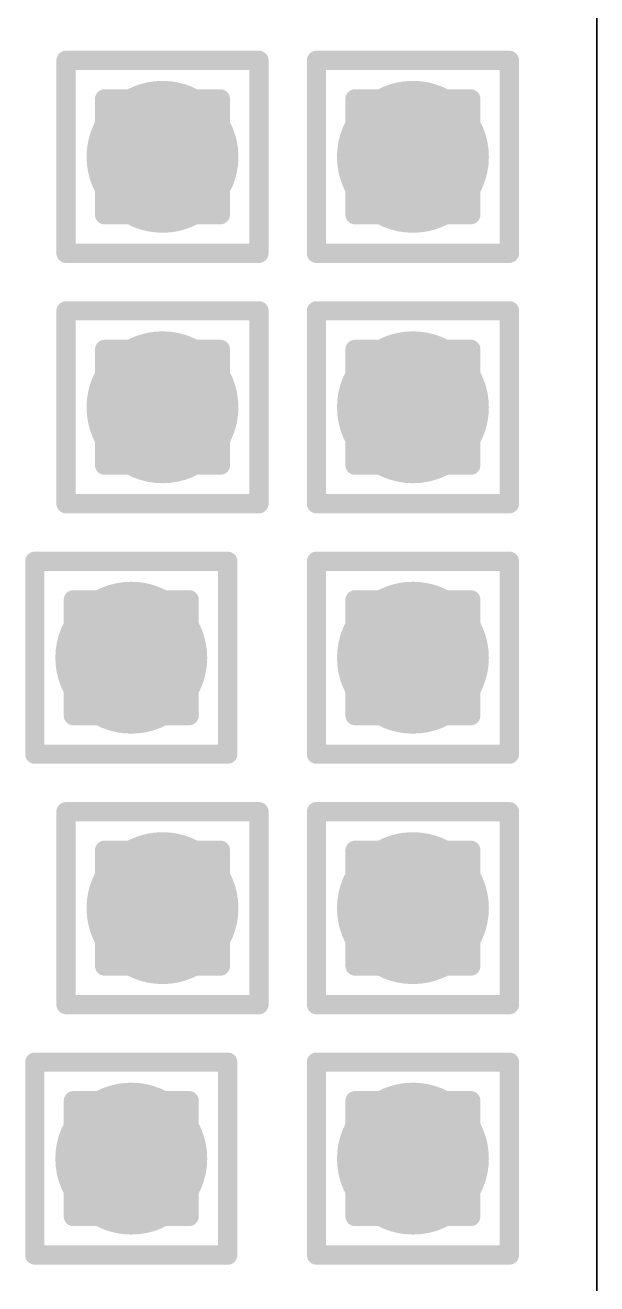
# Model space of a CAD drawing. Header units: inches. Extents: x -12 to 5357, y -8 to 5291.
# Drawn here: x 33.495 to 35, y 16.983 to 20.297 of the extents above; entities that cross this region are included whole.
import ezdxf

# ---------------------------------------------------------------- set-up
doc = ezdxf.new("R2010")
doc.units = ezdxf.units.IN
for name, color, linetype in [('Bottom Layer', 5, 'Continuous'), ('Drill Drawing', 1, 'Continuous'), ('Ground', 16, 'Continuous'), ('Multi-Layer', 9, 'Continuous'), ('Power', 76, 'Continuous'), ('Top Layer', 1, 'Continuous'), ('Via Holes', 16, 'Continuous')]:
    doc.layers.add(name, color=color, linetype=linetype)

msp = doc.modelspace()

# ---------------------------------------------------------------- hatches: boundary and pattern name
at = {"layer": 'Bottom Layer'}
h = msp.add_hatch(color=5, dxfattribs=at)
edge = h.paths.add_edge_path()
edge.add_arc((33.8562, 19.9507), 0.2, 0, 360)
h = msp.add_hatch(color=5, dxfattribs=at)
edge = h.paths.add_edge_path()
edge.add_arc((34.5158, 19.9507), 0.2, 0, 360)
h = msp.add_hatch(color=5, dxfattribs=at)
edge = h.paths.add_edge_path()
edge.add_arc((33.8562, 19.2911), 0.2, 0, 360)
h = msp.add_hatch(color=5, dxfattribs=at)
edge = h.paths.add_edge_path()
edge.add_arc((34.5158, 19.2911), 0.2, 0, 360)
h = msp.add_hatch(color=5, dxfattribs=at)
edge = h.paths.add_edge_path()
edge.add_arc((33.774, 18.6316), 0.2, 0, 360)
h = msp.add_hatch(color=5, dxfattribs=at)
edge = h.paths.add_edge_path()
edge.add_arc((34.5158, 18.6316), 0.2, 0, 360)
h = msp.add_hatch(color=5, dxfattribs=at)
edge = h.paths.add_edge_path()
edge.add_arc((33.8562, 17.9721), 0.2, 0, 360)
h = msp.add_hatch(color=5, dxfattribs=at)
edge = h.paths.add_edge_path()
edge.add_arc((34.5158, 17.9721), 0.2, 0, 360)
h = msp.add_hatch(color=5, dxfattribs=at)
edge = h.paths.add_edge_path()
edge.add_arc((33.774, 17.3125), 0.2, 0, 360)
h = msp.add_hatch(color=5, dxfattribs=at)
edge = h.paths.add_edge_path()
edge.add_arc((34.5158, 17.3125), 0.2, 0, 360)
at = {"layer": 'Ground'}
h = msp.add_hatch(color=16, dxfattribs=at)
edge = h.paths.add_edge_path()
edge.add_arc((33.8562, 19.9507), 0.2, 0, 360)
h = msp.add_hatch(color=16, dxfattribs=at)
edge = h.paths.add_edge_path()
edge.add_arc((34.5158, 19.9507), 0.2, 0, 360)
h = msp.add_hatch(color=16, dxfattribs=at)
edge = h.paths.add_edge_path()
edge.add_arc((33.8562, 19.2911), 0.2, 0, 360)
h = msp.add_hatch(color=16, dxfattribs=at)
edge = h.paths.add_edge_path()
edge.add_arc((34.5158, 19.2911), 0.2, 0, 360)
h = msp.add_hatch(color=16, dxfattribs=at)
edge = h.paths.add_edge_path()
edge.add_arc((33.774, 18.6316), 0.2, 0, 360)
h = msp.add_hatch(color=16, dxfattribs=at)
edge = h.paths.add_edge_path()
edge.add_arc((34.5158, 18.6316), 0.2, 0, 360)
h = msp.add_hatch(color=16, dxfattribs=at)
edge = h.paths.add_edge_path()
edge.add_arc((33.8562, 17.9721), 0.2, 0, 360)
h = msp.add_hatch(color=16, dxfattribs=at)
edge = h.paths.add_edge_path()
edge.add_arc((34.5158, 17.9721), 0.2, 0, 360)
h = msp.add_hatch(color=16, dxfattribs=at)
edge = h.paths.add_edge_path()
edge.add_arc((33.774, 17.3125), 0.2, 0, 360)
h = msp.add_hatch(color=16, dxfattribs=at)
edge = h.paths.add_edge_path()
edge.add_arc((34.5158, 17.3125), 0.2, 0, 360)
at = {"layer": 'Power'}
h = msp.add_hatch(color=76, dxfattribs=at)
edge = h.paths.add_edge_path()
edge.add_arc((33.8562, 19.9507), 0.2, 0, 360)
h = msp.add_hatch(color=76, dxfattribs=at)
edge = h.paths.add_edge_path()
edge.add_arc((34.5158, 19.9507), 0.2, 0, 360)
h = msp.add_hatch(color=76, dxfattribs=at)
edge = h.paths.add_edge_path()
edge.add_arc((33.8562, 19.2911), 0.2, 0, 360)
h = msp.add_hatch(color=76, dxfattribs=at)
edge = h.paths.add_edge_path()
edge.add_arc((34.5158, 19.2911), 0.2, 0, 360)
h = msp.add_hatch(color=76, dxfattribs=at)
edge = h.paths.add_edge_path()
edge.add_arc((33.774, 18.6316), 0.2, 0, 360)
h = msp.add_hatch(color=76, dxfattribs=at)
edge = h.paths.add_edge_path()
edge.add_arc((34.5158, 18.6316), 0.2, 0, 360)
h = msp.add_hatch(color=76, dxfattribs=at)
edge = h.paths.add_edge_path()
edge.add_arc((33.8562, 17.9721), 0.2, 0, 360)
h = msp.add_hatch(color=76, dxfattribs=at)
edge = h.paths.add_edge_path()
edge.add_arc((34.5158, 17.9721), 0.2, 0, 360)
h = msp.add_hatch(color=76, dxfattribs=at)
edge = h.paths.add_edge_path()
edge.add_arc((33.774, 17.3125), 0.2, 0, 360)
h = msp.add_hatch(color=76, dxfattribs=at)
edge = h.paths.add_edge_path()
edge.add_arc((34.5158, 17.3125), 0.2, 0, 360)
at = {"layer": 'Top Layer'}
h = msp.add_hatch(color=1, dxfattribs=at)
edge = h.paths.add_edge_path()
edge.add_arc((33.8562, 19.9507), 0.2, 0, 360)
h = msp.add_hatch(color=1, dxfattribs=at)
edge = h.paths.add_edge_path()
edge.add_arc((34.5158, 19.9507), 0.2, 0, 360)
h = msp.add_hatch(color=1, dxfattribs=at)
edge = h.paths.add_edge_path()
edge.add_arc((33.8562, 19.2911), 0.2, 0, 360)
h = msp.add_hatch(color=1, dxfattribs=at)
edge = h.paths.add_edge_path()
edge.add_arc((34.5158, 19.2911), 0.2, 0, 360)
h = msp.add_hatch(color=1, dxfattribs=at)
edge = h.paths.add_edge_path()
edge.add_arc((33.774, 18.6316), 0.2, 0, 360)
h = msp.add_hatch(color=1, dxfattribs=at)
edge = h.paths.add_edge_path()
edge.add_arc((34.5158, 18.6316), 0.2, 0, 360)
h = msp.add_hatch(color=1, dxfattribs=at)
edge = h.paths.add_edge_path()
edge.add_arc((33.8562, 17.9721), 0.2, 0, 360)
h = msp.add_hatch(color=1, dxfattribs=at)
edge = h.paths.add_edge_path()
edge.add_arc((34.5158, 17.9721), 0.2, 0, 360)
h = msp.add_hatch(color=1, dxfattribs=at)
edge = h.paths.add_edge_path()
edge.add_arc((33.774, 17.3125), 0.2, 0, 360)
h = msp.add_hatch(color=1, dxfattribs=at)
edge = h.paths.add_edge_path()
edge.add_arc((34.5158, 17.3125), 0.2, 0, 360)
at = {"layer": 'Via Holes'}
h = msp.add_hatch(color=7, dxfattribs=at)
edge = h.paths.add_edge_path()
edge.add_arc((33.8562, 19.9507), 0.1, 0, 360)
h = msp.add_hatch(color=7, dxfattribs=at)
edge = h.paths.add_edge_path()
edge.add_arc((34.5158, 19.9507), 0.1, 0, 360)
h = msp.add_hatch(color=7, dxfattribs=at)
edge = h.paths.add_edge_path()
edge.add_arc((33.8562, 19.2911), 0.1, 0, 360)
h = msp.add_hatch(color=7, dxfattribs=at)
edge = h.paths.add_edge_path()
edge.add_arc((34.5158, 19.2911), 0.1, 0, 360)
h = msp.add_hatch(color=7, dxfattribs=at)
edge = h.paths.add_edge_path()
edge.add_arc((33.774, 18.6316), 0.1, 0, 360)
h = msp.add_hatch(color=7, dxfattribs=at)
edge = h.paths.add_edge_path()
edge.add_arc((34.5158, 18.6316), 0.1, 0, 360)
h = msp.add_hatch(color=7, dxfattribs=at)
edge = h.paths.add_edge_path()
edge.add_arc((33.8562, 17.9721), 0.1, 0, 360)
h = msp.add_hatch(color=7, dxfattribs=at)
edge = h.paths.add_edge_path()
edge.add_arc((34.5158, 17.9721), 0.1, 0, 360)
h = msp.add_hatch(color=7, dxfattribs=at)
edge = h.paths.add_edge_path()
edge.add_arc((33.774, 17.3125), 0.1, 0, 360)
h = msp.add_hatch(color=7, dxfattribs=at)
edge = h.paths.add_edge_path()
edge.add_arc((34.5158, 17.3125), 0.1, 0, 360)

# ---------------------------------------------------------------- linework, layer by layer
at = {"layer": 'Bottom Layer'}
msp.add_line((35.0001, 23.3565), (35.0001, 13.8565), dxfattribs=at)
at = {"layer": 'Drill Drawing'}
for points in [[(33.6022, 20.2047, 0.0508, 0.0508, 0), (34.1102, 20.2047, 0.0508, 0.0508, 0)], [(33.6022, 19.6967, 0.0508, 0.0508, 0), (33.6022, 20.2047, 0.0508, 0.0508, 0)], [(34.1102, 19.6967, 0.0508, 0.0508, 0), (34.1102, 20.2047, 0.0508, 0.0508, 0)], [(34.2618, 20.2047, 0.0508, 0.0508, 0), (34.7698, 20.2047, 0.0508, 0.0508, 0)], [(34.2618, 19.6967, 0.0508, 0.0508, 0), (34.2618, 20.2047, 0.0508, 0.0508, 0)], [(34.7698, 19.6967, 0.0508, 0.0508, 0), (34.7698, 20.2047, 0.0508, 0.0508, 0)], [(33.7038, 20.1031, 0.0508, 0.0508, 0), (34.0086, 20.1031, 0.0508, 0.0508, 0)], [(33.7038, 19.7983, 0.0508, 0.0508, 0), (33.7038, 20.1031, 0.0508, 0.0508, 0)], [(34.0086, 19.7983, 0.0508, 0.0508, 0), (34.0086, 20.1031, 0.0508, 0.0508, 0)], [(34.3634, 20.1031, 0.0508, 0.0508, 0), (34.6682, 20.1031, 0.0508, 0.0508, 0)], [(34.3634, 19.7983, 0.0508, 0.0508, 0), (34.3634, 20.1031, 0.0508, 0.0508, 0)], [(34.6682, 19.7983, 0.0508, 0.0508, 0), (34.6682, 20.1031, 0.0508, 0.0508, 0)], [(33.7038, 19.7983, 0.0508, 0.0508, 0), (34.0086, 19.7983, 0.0508, 0.0508, 0)], [(34.3634, 19.7983, 0.0508, 0.0508, 0), (34.6682, 19.7983, 0.0508, 0.0508, 0)], [(33.6022, 19.6967, 0.0508, 0.0508, 0), (34.1102, 19.6967, 0.0508, 0.0508, 0)], [(34.2618, 19.6967, 0.0508, 0.0508, 0), (34.7698, 19.6967, 0.0508, 0.0508, 0)], [(33.6022, 19.5451, 0.0508, 0.0508, 0), (34.1102, 19.5451, 0.0508, 0.0508, 0)], [(33.6022, 19.0371, 0.0508, 0.0508, 0), (33.6022, 19.5451, 0.0508, 0.0508, 0)], [(34.1102, 19.0371, 0.0508, 0.0508, 0), (34.1102, 19.5451, 0.0508, 0.0508, 0)], [(34.2618, 19.5451, 0.0508, 0.0508, 0), (34.7698, 19.5451, 0.0508, 0.0508, 0)], [(34.2618, 19.0371, 0.0508, 0.0508, 0), (34.2618, 19.5451, 0.0508, 0.0508, 0)], [(34.7698, 19.0371, 0.0508, 0.0508, 0), (34.7698, 19.5451, 0.0508, 0.0508, 0)], [(33.7038, 19.4435, 0.0508, 0.0508, 0), (34.0086, 19.4435, 0.0508, 0.0508, 0)], [(33.7038, 19.1387, 0.0508, 0.0508, 0), (33.7038, 19.4435, 0.0508, 0.0508, 0)], [(34.0086, 19.1387, 0.0508, 0.0508, 0), (34.0086, 19.4435, 0.0508, 0.0508, 0)], [(34.3634, 19.4435, 0.0508, 0.0508, 0), (34.6682, 19.4435, 0.0508, 0.0508, 0)], [(34.3634, 19.1387, 0.0508, 0.0508, 0), (34.3634, 19.4435, 0.0508, 0.0508, 0)], [(34.6682, 19.1387, 0.0508, 0.0508, 0), (34.6682, 19.4435, 0.0508, 0.0508, 0)], [(33.7038, 19.1387, 0.0508, 0.0508, 0), (34.0086, 19.1387, 0.0508, 0.0508, 0)], [(34.3634, 19.1387, 0.0508, 0.0508, 0), (34.6682, 19.1387, 0.0508, 0.0508, 0)], [(33.6022, 19.0371, 0.0508, 0.0508, 0), (34.1102, 19.0371, 0.0508, 0.0508, 0)], [(34.2618, 19.0371, 0.0508, 0.0508, 0), (34.7698, 19.0371, 0.0508, 0.0508, 0)], [(33.52, 18.8856, 0.0508, 0.0508, 0), (34.028, 18.8856, 0.0508, 0.0508, 0)], [(33.52, 18.3776, 0.0508, 0.0508, 0), (33.52, 18.8856, 0.0508, 0.0508, 0)], [(34.028, 18.3776, 0.0508, 0.0508, 0), (34.028, 18.8856, 0.0508, 0.0508, 0)], [(34.2618, 18.8856, 0.0508, 0.0508, 0), (34.7698, 18.8856, 0.0508, 0.0508, 0)], [(34.2618, 18.3776, 0.0508, 0.0508, 0), (34.2618, 18.8856, 0.0508, 0.0508, 0)], [(34.7698, 18.3776, 0.0508, 0.0508, 0), (34.7698, 18.8856, 0.0508, 0.0508, 0)], [(33.6216, 18.784, 0.0508, 0.0508, 0), (33.9264, 18.784, 0.0508, 0.0508, 0)], [(33.6216, 18.4792, 0.0508, 0.0508, 0), (33.6216, 18.784, 0.0508, 0.0508, 0)], [(33.9264, 18.4792, 0.0508, 0.0508, 0), (33.9264, 18.784, 0.0508, 0.0508, 0)], [(34.3634, 18.784, 0.0508, 0.0508, 0), (34.6682, 18.784, 0.0508, 0.0508, 0)], [(34.3634, 18.4792, 0.0508, 0.0508, 0), (34.3634, 18.784, 0.0508, 0.0508, 0)], [(34.6682, 18.4792, 0.0508, 0.0508, 0), (34.6682, 18.784, 0.0508, 0.0508, 0)], [(33.6216, 18.4792, 0.0508, 0.0508, 0), (33.9264, 18.4792, 0.0508, 0.0508, 0)], [(34.3634, 18.4792, 0.0508, 0.0508, 0), (34.6682, 18.4792, 0.0508, 0.0508, 0)], [(33.52, 18.3776, 0.0508, 0.0508, 0), (34.028, 18.3776, 0.0508, 0.0508, 0)], [(34.2618, 18.3776, 0.0508, 0.0508, 0), (34.7698, 18.3776, 0.0508, 0.0508, 0)], [(33.6022, 18.2261, 0.0508, 0.0508, 0), (34.1102, 18.2261, 0.0508, 0.0508, 0)], [(33.6022, 17.7181, 0.0508, 0.0508, 0), (33.6022, 18.2261, 0.0508, 0.0508, 0)], [(34.1102, 17.7181, 0.0508, 0.0508, 0), (34.1102, 18.2261, 0.0508, 0.0508, 0)], [(34.2618, 18.2261, 0.0508, 0.0508, 0), (34.7698, 18.2261, 0.0508, 0.0508, 0)], [(34.2618, 17.7181, 0.0508, 0.0508, 0), (34.2618, 18.2261, 0.0508, 0.0508, 0)], [(34.7698, 17.7181, 0.0508, 0.0508, 0), (34.7698, 18.2261, 0.0508, 0.0508, 0)], [(33.7038, 18.1245, 0.0508, 0.0508, 0), (34.0086, 18.1245, 0.0508, 0.0508, 0)], [(33.7038, 17.8197, 0.0508, 0.0508, 0), (33.7038, 18.1245, 0.0508, 0.0508, 0)], [(34.0086, 17.8197, 0.0508, 0.0508, 0), (34.0086, 18.1245, 0.0508, 0.0508, 0)], [(34.3634, 18.1245, 0.0508, 0.0508, 0), (34.6682, 18.1245, 0.0508, 0.0508, 0)], [(34.3634, 17.8197, 0.0508, 0.0508, 0), (34.3634, 18.1245, 0.0508, 0.0508, 0)], [(34.6682, 17.8197, 0.0508, 0.0508, 0), (34.6682, 18.1245, 0.0508, 0.0508, 0)], [(33.7038, 17.8197, 0.0508, 0.0508, 0), (34.0086, 17.8197, 0.0508, 0.0508, 0)], [(34.3634, 17.8197, 0.0508, 0.0508, 0), (34.6682, 17.8197, 0.0508, 0.0508, 0)], [(33.6022, 17.7181, 0.0508, 0.0508, 0), (34.1102, 17.7181, 0.0508, 0.0508, 0)], [(34.2618, 17.7181, 0.0508, 0.0508, 0), (34.7698, 17.7181, 0.0508, 0.0508, 0)], [(33.52, 17.5665, 0.0508, 0.0508, 0), (34.028, 17.5665, 0.0508, 0.0508, 0)], [(33.52, 17.0585, 0.0508, 0.0508, 0), (33.52, 17.5665, 0.0508, 0.0508, 0)], [(34.028, 17.0585, 0.0508, 0.0508, 0), (34.028, 17.5665, 0.0508, 0.0508, 0)], [(34.2618, 17.5665, 0.0508, 0.0508, 0), (34.7698, 17.5665, 0.0508, 0.0508, 0)], [(34.2618, 17.0585, 0.0508, 0.0508, 0), (34.2618, 17.5665, 0.0508, 0.0508, 0)], [(34.7698, 17.0585, 0.0508, 0.0508, 0), (34.7698, 17.5665, 0.0508, 0.0508, 0)], [(33.6216, 17.4649, 0.0508, 0.0508, 0), (33.9264, 17.4649, 0.0508, 0.0508, 0)], [(33.6216, 17.1601, 0.0508, 0.0508, 0), (33.6216, 17.4649, 0.0508, 0.0508, 0)], [(33.9264, 17.1601, 0.0508, 0.0508, 0), (33.9264, 17.4649, 0.0508, 0.0508, 0)], [(34.3634, 17.4649, 0.0508, 0.0508, 0), (34.6682, 17.4649, 0.0508, 0.0508, 0)], [(34.3634, 17.1601, 0.0508, 0.0508, 0), (34.3634, 17.4649, 0.0508, 0.0508, 0)], [(34.6682, 17.1601, 0.0508, 0.0508, 0), (34.6682, 17.4649, 0.0508, 0.0508, 0)], [(33.6216, 17.1601, 0.0508, 0.0508, 0), (33.9264, 17.1601, 0.0508, 0.0508, 0)], [(34.3634, 17.1601, 0.0508, 0.0508, 0), (34.6682, 17.1601, 0.0508, 0.0508, 0)], [(33.52, 17.0585, 0.0508, 0.0508, 0), (34.028, 17.0585, 0.0508, 0.0508, 0)], [(34.2618, 17.0585, 0.0508, 0.0508, 0), (34.7698, 17.0585, 0.0508, 0.0508, 0)]]:
    msp.add_lwpolyline(points, format="xyseb", dxfattribs=at)
for points in [[(33.5895, 20.2047, 0.0254, 0.0254, 1), (33.6149, 20.2047, 0.0254, 0.0254, 1)], [(33.5895, 20.2047, 0.0254, 0.0254, 1), (33.6149, 20.2047, 0.0254, 0.0254, 1)], [(34.0975, 20.2047, 0.0254, 0.0254, 1), (34.1229, 20.2047, 0.0254, 0.0254, 1)], [(34.0975, 20.2047, 0.0254, 0.0254, 1), (34.1229, 20.2047, 0.0254, 0.0254, 1)], [(34.2491, 20.2047, 0.0254, 0.0254, 1), (34.2745, 20.2047, 0.0254, 0.0254, 1)], [(34.2491, 20.2047, 0.0254, 0.0254, 1), (34.2745, 20.2047, 0.0254, 0.0254, 1)], [(34.7571, 20.2047, 0.0254, 0.0254, 1), (34.7825, 20.2047, 0.0254, 0.0254, 1)], [(34.7571, 20.2047, 0.0254, 0.0254, 1), (34.7825, 20.2047, 0.0254, 0.0254, 1)], [(33.6911, 20.1031, 0.0254, 0.0254, 1), (33.7165, 20.1031, 0.0254, 0.0254, 1)], [(33.6911, 20.1031, 0.0254, 0.0254, 1), (33.7165, 20.1031, 0.0254, 0.0254, 1)], [(33.9959, 20.1031, 0.0254, 0.0254, 1), (34.0213, 20.1031, 0.0254, 0.0254, 1)], [(33.9959, 20.1031, 0.0254, 0.0254, 1), (34.0213, 20.1031, 0.0254, 0.0254, 1)], [(34.3507, 20.1031, 0.0254, 0.0254, 1), (34.3761, 20.1031, 0.0254, 0.0254, 1)], [(34.3507, 20.1031, 0.0254, 0.0254, 1), (34.3761, 20.1031, 0.0254, 0.0254, 1)], [(34.6555, 20.1031, 0.0254, 0.0254, 1), (34.6809, 20.1031, 0.0254, 0.0254, 1)], [(34.6555, 20.1031, 0.0254, 0.0254, 1), (34.6809, 20.1031, 0.0254, 0.0254, 1)], [(33.6911, 19.7983, 0.0254, 0.0254, 1), (33.7165, 19.7983, 0.0254, 0.0254, 1)], [(33.6911, 19.7983, 0.0254, 0.0254, 1), (33.7165, 19.7983, 0.0254, 0.0254, 1)], [(33.9959, 19.7983, 0.0254, 0.0254, 1), (34.0213, 19.7983, 0.0254, 0.0254, 1)], [(33.9959, 19.7983, 0.0254, 0.0254, 1), (34.0213, 19.7983, 0.0254, 0.0254, 1)], [(34.3507, 19.7983, 0.0254, 0.0254, 1), (34.3761, 19.7983, 0.0254, 0.0254, 1)], [(34.3507, 19.7983, 0.0254, 0.0254, 1), (34.3761, 19.7983, 0.0254, 0.0254, 1)], [(34.6555, 19.7983, 0.0254, 0.0254, 1), (34.6809, 19.7983, 0.0254, 0.0254, 1)], [(34.6555, 19.7983, 0.0254, 0.0254, 1), (34.6809, 19.7983, 0.0254, 0.0254, 1)], [(33.5895, 19.6967, 0.0254, 0.0254, 1), (33.6149, 19.6967, 0.0254, 0.0254, 1)], [(33.5895, 19.6967, 0.0254, 0.0254, 1), (33.6149, 19.6967, 0.0254, 0.0254, 1)], [(34.0975, 19.6967, 0.0254, 0.0254, 1), (34.1229, 19.6967, 0.0254, 0.0254, 1)], [(34.0975, 19.6967, 0.0254, 0.0254, 1), (34.1229, 19.6967, 0.0254, 0.0254, 1)], [(34.2491, 19.6967, 0.0254, 0.0254, 1), (34.2745, 19.6967, 0.0254, 0.0254, 1)], [(34.2491, 19.6967, 0.0254, 0.0254, 1), (34.2745, 19.6967, 0.0254, 0.0254, 1)], [(34.7571, 19.6967, 0.0254, 0.0254, 1), (34.7825, 19.6967, 0.0254, 0.0254, 1)], [(34.7571, 19.6967, 0.0254, 0.0254, 1), (34.7825, 19.6967, 0.0254, 0.0254, 1)], [(33.5895, 19.5451, 0.0254, 0.0254, 1), (33.6149, 19.5451, 0.0254, 0.0254, 1)], [(33.5895, 19.5451, 0.0254, 0.0254, 1), (33.6149, 19.5451, 0.0254, 0.0254, 1)], [(34.0975, 19.5451, 0.0254, 0.0254, 1), (34.1229, 19.5451, 0.0254, 0.0254, 1)], [(34.0975, 19.5451, 0.0254, 0.0254, 1), (34.1229, 19.5451, 0.0254, 0.0254, 1)], [(34.2491, 19.5451, 0.0254, 0.0254, 1), (34.2745, 19.5451, 0.0254, 0.0254, 1)], [(34.2491, 19.5451, 0.0254, 0.0254, 1), (34.2745, 19.5451, 0.0254, 0.0254, 1)], [(34.7571, 19.5451, 0.0254, 0.0254, 1), (34.7825, 19.5451, 0.0254, 0.0254, 1)], [(34.7571, 19.5451, 0.0254, 0.0254, 1), (34.7825, 19.5451, 0.0254, 0.0254, 1)], [(33.6911, 19.4435, 0.0254, 0.0254, 1), (33.7165, 19.4435, 0.0254, 0.0254, 1)], [(33.6911, 19.4435, 0.0254, 0.0254, 1), (33.7165, 19.4435, 0.0254, 0.0254, 1)], [(33.9959, 19.4435, 0.0254, 0.0254, 1), (34.0213, 19.4435, 0.0254, 0.0254, 1)], [(33.9959, 19.4435, 0.0254, 0.0254, 1), (34.0213, 19.4435, 0.0254, 0.0254, 1)], [(34.3507, 19.4435, 0.0254, 0.0254, 1), (34.3761, 19.4435, 0.0254, 0.0254, 1)], [(34.3507, 19.4435, 0.0254, 0.0254, 1), (34.3761, 19.4435, 0.0254, 0.0254, 1)], [(34.6555, 19.4435, 0.0254, 0.0254, 1), (34.6809, 19.4435, 0.0254, 0.0254, 1)], [(34.6555, 19.4435, 0.0254, 0.0254, 1), (34.6809, 19.4435, 0.0254, 0.0254, 1)], [(33.6911, 19.1387, 0.0254, 0.0254, 1), (33.7165, 19.1387, 0.0254, 0.0254, 1)], [(33.6911, 19.1387, 0.0254, 0.0254, 1), (33.7165, 19.1387, 0.0254, 0.0254, 1)], [(33.9959, 19.1387, 0.0254, 0.0254, 1), (34.0213, 19.1387, 0.0254, 0.0254, 1)], [(33.9959, 19.1387, 0.0254, 0.0254, 1), (34.0213, 19.1387, 0.0254, 0.0254, 1)], [(34.3507, 19.1387, 0.0254, 0.0254, 1), (34.3761, 19.1387, 0.0254, 0.0254, 1)], [(34.3507, 19.1387, 0.0254, 0.0254, 1), (34.3761, 19.1387, 0.0254, 0.0254, 1)], [(34.6555, 19.1387, 0.0254, 0.0254, 1), (34.6809, 19.1387, 0.0254, 0.0254, 1)], [(34.6555, 19.1387, 0.0254, 0.0254, 1), (34.6809, 19.1387, 0.0254, 0.0254, 1)], [(33.5895, 19.0371, 0.0254, 0.0254, 1), (33.6149, 19.0371, 0.0254, 0.0254, 1)], [(33.5895, 19.0371, 0.0254, 0.0254, 1), (33.6149, 19.0371, 0.0254, 0.0254, 1)], [(34.0975, 19.0371, 0.0254, 0.0254, 1), (34.1229, 19.0371, 0.0254, 0.0254, 1)], [(34.0975, 19.0371, 0.0254, 0.0254, 1), (34.1229, 19.0371, 0.0254, 0.0254, 1)], [(34.2491, 19.0371, 0.0254, 0.0254, 1), (34.2745, 19.0371, 0.0254, 0.0254, 1)], [(34.2491, 19.0371, 0.0254, 0.0254, 1), (34.2745, 19.0371, 0.0254, 0.0254, 1)], [(34.7571, 19.0371, 0.0254, 0.0254, 1), (34.7825, 19.0371, 0.0254, 0.0254, 1)], [(34.7571, 19.0371, 0.0254, 0.0254, 1), (34.7825, 19.0371, 0.0254, 0.0254, 1)], [(33.5073, 18.8856, 0.0254, 0.0254, 1), (33.5327, 18.8856, 0.0254, 0.0254, 1)], [(33.5073, 18.8856, 0.0254, 0.0254, 1), (33.5327, 18.8856, 0.0254, 0.0254, 1)], [(34.0153, 18.8856, 0.0254, 0.0254, 1), (34.0407, 18.8856, 0.0254, 0.0254, 1)], [(34.0153, 18.8856, 0.0254, 0.0254, 1), (34.0407, 18.8856, 0.0254, 0.0254, 1)], [(34.2491, 18.8856, 0.0254, 0.0254, 1), (34.2745, 18.8856, 0.0254, 0.0254, 1)], [(34.2491, 18.8856, 0.0254, 0.0254, 1), (34.2745, 18.8856, 0.0254, 0.0254, 1)], [(34.7571, 18.8856, 0.0254, 0.0254, 1), (34.7825, 18.8856, 0.0254, 0.0254, 1)], [(34.7571, 18.8856, 0.0254, 0.0254, 1), (34.7825, 18.8856, 0.0254, 0.0254, 1)], [(33.6089, 18.784, 0.0254, 0.0254, 1), (33.6343, 18.784, 0.0254, 0.0254, 1)], [(33.6089, 18.784, 0.0254, 0.0254, 1), (33.6343, 18.784, 0.0254, 0.0254, 1)], [(33.9137, 18.784, 0.0254, 0.0254, 1), (33.9391, 18.784, 0.0254, 0.0254, 1)], [(33.9137, 18.784, 0.0254, 0.0254, 1), (33.9391, 18.784, 0.0254, 0.0254, 1)], [(34.3507, 18.784, 0.0254, 0.0254, 1), (34.3761, 18.784, 0.0254, 0.0254, 1)], [(34.3507, 18.784, 0.0254, 0.0254, 1), (34.3761, 18.784, 0.0254, 0.0254, 1)], [(34.6555, 18.784, 0.0254, 0.0254, 1), (34.6809, 18.784, 0.0254, 0.0254, 1)], [(34.6555, 18.784, 0.0254, 0.0254, 1), (34.6809, 18.784, 0.0254, 0.0254, 1)], [(33.6089, 18.4792, 0.0254, 0.0254, 1), (33.6343, 18.4792, 0.0254, 0.0254, 1)], [(33.6089, 18.4792, 0.0254, 0.0254, 1), (33.6343, 18.4792, 0.0254, 0.0254, 1)], [(33.9137, 18.4792, 0.0254, 0.0254, 1), (33.9391, 18.4792, 0.0254, 0.0254, 1)], [(33.9137, 18.4792, 0.0254, 0.0254, 1), (33.9391, 18.4792, 0.0254, 0.0254, 1)], [(34.3507, 18.4792, 0.0254, 0.0254, 1), (34.3761, 18.4792, 0.0254, 0.0254, 1)], [(34.3507, 18.4792, 0.0254, 0.0254, 1), (34.3761, 18.4792, 0.0254, 0.0254, 1)], [(34.6555, 18.4792, 0.0254, 0.0254, 1), (34.6809, 18.4792, 0.0254, 0.0254, 1)], [(34.6555, 18.4792, 0.0254, 0.0254, 1), (34.6809, 18.4792, 0.0254, 0.0254, 1)], [(33.5073, 18.3776, 0.0254, 0.0254, 1), (33.5327, 18.3776, 0.0254, 0.0254, 1)], [(33.5073, 18.3776, 0.0254, 0.0254, 1), (33.5327, 18.3776, 0.0254, 0.0254, 1)], [(34.0153, 18.3776, 0.0254, 0.0254, 1), (34.0407, 18.3776, 0.0254, 0.0254, 1)], [(34.0153, 18.3776, 0.0254, 0.0254, 1), (34.0407, 18.3776, 0.0254, 0.0254, 1)], [(34.2491, 18.3776, 0.0254, 0.0254, 1), (34.2745, 18.3776, 0.0254, 0.0254, 1)], [(34.2491, 18.3776, 0.0254, 0.0254, 1), (34.2745, 18.3776, 0.0254, 0.0254, 1)], [(34.7571, 18.3776, 0.0254, 0.0254, 1), (34.7825, 18.3776, 0.0254, 0.0254, 1)], [(34.7571, 18.3776, 0.0254, 0.0254, 1), (34.7825, 18.3776, 0.0254, 0.0254, 1)], [(33.5895, 18.2261, 0.0254, 0.0254, 1), (33.6149, 18.2261, 0.0254, 0.0254, 1)], [(33.5895, 18.2261, 0.0254, 0.0254, 1), (33.6149, 18.2261, 0.0254, 0.0254, 1)], [(34.0975, 18.2261, 0.0254, 0.0254, 1), (34.1229, 18.2261, 0.0254, 0.0254, 1)], [(34.0975, 18.2261, 0.0254, 0.0254, 1), (34.1229, 18.2261, 0.0254, 0.0254, 1)], [(34.2491, 18.2261, 0.0254, 0.0254, 1), (34.2745, 18.2261, 0.0254, 0.0254, 1)], [(34.2491, 18.2261, 0.0254, 0.0254, 1), (34.2745, 18.2261, 0.0254, 0.0254, 1)], [(34.7571, 18.2261, 0.0254, 0.0254, 1), (34.7825, 18.2261, 0.0254, 0.0254, 1)], [(34.7571, 18.2261, 0.0254, 0.0254, 1), (34.7825, 18.2261, 0.0254, 0.0254, 1)], [(33.6911, 18.1245, 0.0254, 0.0254, 1), (33.7165, 18.1245, 0.0254, 0.0254, 1)], [(33.6911, 18.1245, 0.0254, 0.0254, 1), (33.7165, 18.1245, 0.0254, 0.0254, 1)], [(33.9959, 18.1245, 0.0254, 0.0254, 1), (34.0213, 18.1245, 0.0254, 0.0254, 1)], [(33.9959, 18.1245, 0.0254, 0.0254, 1), (34.0213, 18.1245, 0.0254, 0.0254, 1)], [(34.3507, 18.1245, 0.0254, 0.0254, 1), (34.3761, 18.1245, 0.0254, 0.0254, 1)], [(34.3507, 18.1245, 0.0254, 0.0254, 1), (34.3761, 18.1245, 0.0254, 0.0254, 1)], [(34.6555, 18.1245, 0.0254, 0.0254, 1), (34.6809, 18.1245, 0.0254, 0.0254, 1)], [(34.6555, 18.1245, 0.0254, 0.0254, 1), (34.6809, 18.1245, 0.0254, 0.0254, 1)], [(33.6911, 17.8197, 0.0254, 0.0254, 1), (33.7165, 17.8197, 0.0254, 0.0254, 1)], [(33.6911, 17.8197, 0.0254, 0.0254, 1), (33.7165, 17.8197, 0.0254, 0.0254, 1)], [(33.9959, 17.8197, 0.0254, 0.0254, 1), (34.0213, 17.8197, 0.0254, 0.0254, 1)], [(33.9959, 17.8197, 0.0254, 0.0254, 1), (34.0213, 17.8197, 0.0254, 0.0254, 1)], [(34.3507, 17.8197, 0.0254, 0.0254, 1), (34.3761, 17.8197, 0.0254, 0.0254, 1)], [(34.3507, 17.8197, 0.0254, 0.0254, 1), (34.3761, 17.8197, 0.0254, 0.0254, 1)], [(34.6555, 17.8197, 0.0254, 0.0254, 1), (34.6809, 17.8197, 0.0254, 0.0254, 1)], [(34.6555, 17.8197, 0.0254, 0.0254, 1), (34.6809, 17.8197, 0.0254, 0.0254, 1)], [(33.5895, 17.7181, 0.0254, 0.0254, 1), (33.6149, 17.7181, 0.0254, 0.0254, 1)], [(33.5895, 17.7181, 0.0254, 0.0254, 1), (33.6149, 17.7181, 0.0254, 0.0254, 1)], [(34.0975, 17.7181, 0.0254, 0.0254, 1), (34.1229, 17.7181, 0.0254, 0.0254, 1)], [(34.0975, 17.7181, 0.0254, 0.0254, 1), (34.1229, 17.7181, 0.0254, 0.0254, 1)], [(34.2491, 17.7181, 0.0254, 0.0254, 1), (34.2745, 17.7181, 0.0254, 0.0254, 1)], [(34.2491, 17.7181, 0.0254, 0.0254, 1), (34.2745, 17.7181, 0.0254, 0.0254, 1)], [(34.7571, 17.7181, 0.0254, 0.0254, 1), (34.7825, 17.7181, 0.0254, 0.0254, 1)], [(34.7571, 17.7181, 0.0254, 0.0254, 1), (34.7825, 17.7181, 0.0254, 0.0254, 1)], [(33.5073, 17.5665, 0.0254, 0.0254, 1), (33.5327, 17.5665, 0.0254, 0.0254, 1)], [(33.5073, 17.5665, 0.0254, 0.0254, 1), (33.5327, 17.5665, 0.0254, 0.0254, 1)], [(34.0153, 17.5665, 0.0254, 0.0254, 1), (34.0407, 17.5665, 0.0254, 0.0254, 1)], [(34.0153, 17.5665, 0.0254, 0.0254, 1), (34.0407, 17.5665, 0.0254, 0.0254, 1)], [(34.2491, 17.5665, 0.0254, 0.0254, 1), (34.2745, 17.5665, 0.0254, 0.0254, 1)], [(34.2491, 17.5665, 0.0254, 0.0254, 1), (34.2745, 17.5665, 0.0254, 0.0254, 1)], [(34.7571, 17.5665, 0.0254, 0.0254, 1), (34.7825, 17.5665, 0.0254, 0.0254, 1)], [(34.7571, 17.5665, 0.0254, 0.0254, 1), (34.7825, 17.5665, 0.0254, 0.0254, 1)], [(33.6089, 17.4649, 0.0254, 0.0254, 1), (33.6343, 17.4649, 0.0254, 0.0254, 1)], [(33.6089, 17.4649, 0.0254, 0.0254, 1), (33.6343, 17.4649, 0.0254, 0.0254, 1)], [(33.9137, 17.4649, 0.0254, 0.0254, 1), (33.9391, 17.4649, 0.0254, 0.0254, 1)], [(33.9137, 17.4649, 0.0254, 0.0254, 1), (33.9391, 17.4649, 0.0254, 0.0254, 1)], [(34.3507, 17.4649, 0.0254, 0.0254, 1), (34.3761, 17.4649, 0.0254, 0.0254, 1)], [(34.3507, 17.4649, 0.0254, 0.0254, 1), (34.3761, 17.4649, 0.0254, 0.0254, 1)], [(34.6555, 17.4649, 0.0254, 0.0254, 1), (34.6809, 17.4649, 0.0254, 0.0254, 1)], [(34.6555, 17.4649, 0.0254, 0.0254, 1), (34.6809, 17.4649, 0.0254, 0.0254, 1)], [(33.6089, 17.1601, 0.0254, 0.0254, 1), (33.6343, 17.1601, 0.0254, 0.0254, 1)], [(33.6089, 17.1601, 0.0254, 0.0254, 1), (33.6343, 17.1601, 0.0254, 0.0254, 1)], [(33.9137, 17.1601, 0.0254, 0.0254, 1), (33.9391, 17.1601, 0.0254, 0.0254, 1)], [(33.9137, 17.1601, 0.0254, 0.0254, 1), (33.9391, 17.1601, 0.0254, 0.0254, 1)], [(34.3507, 17.1601, 0.0254, 0.0254, 1), (34.3761, 17.1601, 0.0254, 0.0254, 1)], [(34.3507, 17.1601, 0.0254, 0.0254, 1), (34.3761, 17.1601, 0.0254, 0.0254, 1)], [(34.6555, 17.1601, 0.0254, 0.0254, 1), (34.6809, 17.1601, 0.0254, 0.0254, 1)], [(34.6555, 17.1601, 0.0254, 0.0254, 1), (34.6809, 17.1601, 0.0254, 0.0254, 1)], [(33.5073, 17.0585, 0.0254, 0.0254, 1), (33.5327, 17.0585, 0.0254, 0.0254, 1)], [(33.5073, 17.0585, 0.0254, 0.0254, 1), (33.5327, 17.0585, 0.0254, 0.0254, 1)], [(34.0153, 17.0585, 0.0254, 0.0254, 1), (34.0407, 17.0585, 0.0254, 0.0254, 1)], [(34.0153, 17.0585, 0.0254, 0.0254, 1), (34.0407, 17.0585, 0.0254, 0.0254, 1)], [(34.2491, 17.0585, 0.0254, 0.0254, 1), (34.2745, 17.0585, 0.0254, 0.0254, 1)], [(34.2491, 17.0585, 0.0254, 0.0254, 1), (34.2745, 17.0585, 0.0254, 0.0254, 1)], [(34.7571, 17.0585, 0.0254, 0.0254, 1), (34.7825, 17.0585, 0.0254, 0.0254, 1)], [(34.7571, 17.0585, 0.0254, 0.0254, 1), (34.7825, 17.0585, 0.0254, 0.0254, 1)]]:
    msp.add_lwpolyline(points, format="xyseb", close=True, dxfattribs=at)
at = {"layer": 'Ground'}
msp.add_line((35.0001, 23.3565), (35.0001, 13.8565), dxfattribs=at)
at = {"layer": 'Multi-Layer'}
msp.add_line((35.0001, 13.8565), (35.0001, 23.3565), dxfattribs=at)
at = {"layer": 'Top Layer'}
msp.add_line((35.0001, 23.3565), (35.0001, 13.8565), dxfattribs=at)

doc.saveas('drawing.dxf')
